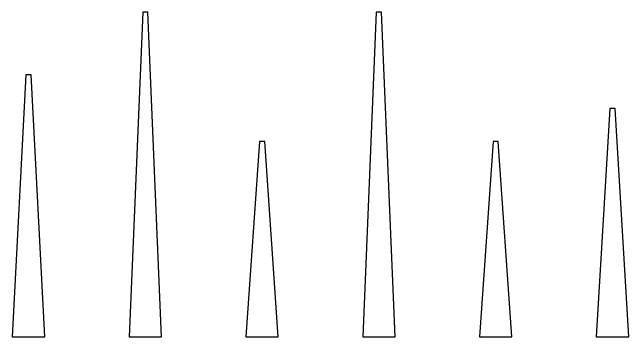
# Model space of a CAD drawing. Header units: millimetres. Extents: x -4 to 95, y -124 to 50.
# Drawn here: x -2.5 to 92.5, y -60 to -10 of the extents above; entities that cross this region are included whole.
import ezdxf

# ---------------------------------------------------------------- set-up
doc = ezdxf.new("R2010")
doc.units = ezdxf.units.MM
doc.layers.add('CUT_OUTER', color=1, linetype='Continuous')

msp = doc.modelspace()

# ---------------------------------------------------------------- linework, layer by layer
at = {"layer": 'CUT_OUTER'}
for points in [[(15.5, -60), (20.5, -60), (18.4, -10), (17.6, -10)], [(51.5, -60), (56.5, -60), (54.4, -10), (53.6, -10)], [(-2.5, -60), (2.5, -60), (0.4, -19.6114), (-0.4, -19.6114)], [(87.5, -60), (92.5, -60), (90.4, -24.8205), (89.6, -24.8205)], [(33.5, -60), (38.5, -60), (36.4, -29.9208), (35.6, -29.9208)], [(69.5, -60), (74.5, -60), (72.4, -29.9097), (71.6, -29.9097)]]:
    msp.add_lwpolyline(points, close=True, dxfattribs=at)

doc.saveas('drawing.dxf')
